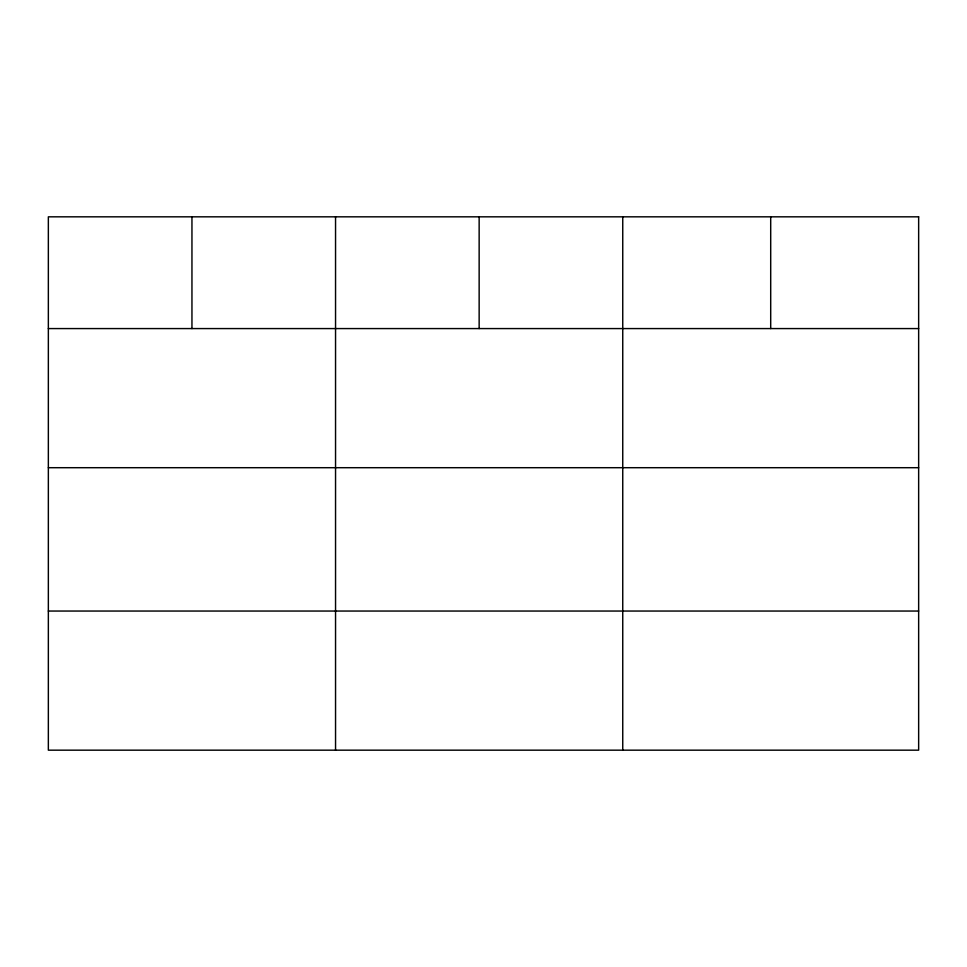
<?xml version="1.0" encoding="UTF-8"?>
<svg xmlns="http://www.w3.org/2000/svg" width="967" height="967" viewBox="0 0 967 967"><rect width="100%" height="100%" fill="white"/><g stroke="black" fill="none" stroke-linecap="round" stroke-linejoin="round"><path stroke-width="1.45" d="M48.35 328.575L918.65 328.575M48.35 467.702L918.65 467.702M48.35 611.047L918.65 611.047M770.699 216.826L770.699 328.575M622.748 216.826L622.748 750.174M479.148 216.826L479.148 328.575M335.549 216.826L335.549 750.174M191.95 216.826L191.95 328.575M918.65 216.826L48.35 216.826L48.35 750.174L918.65 750.174L918.65 216.826"/></g></svg>
